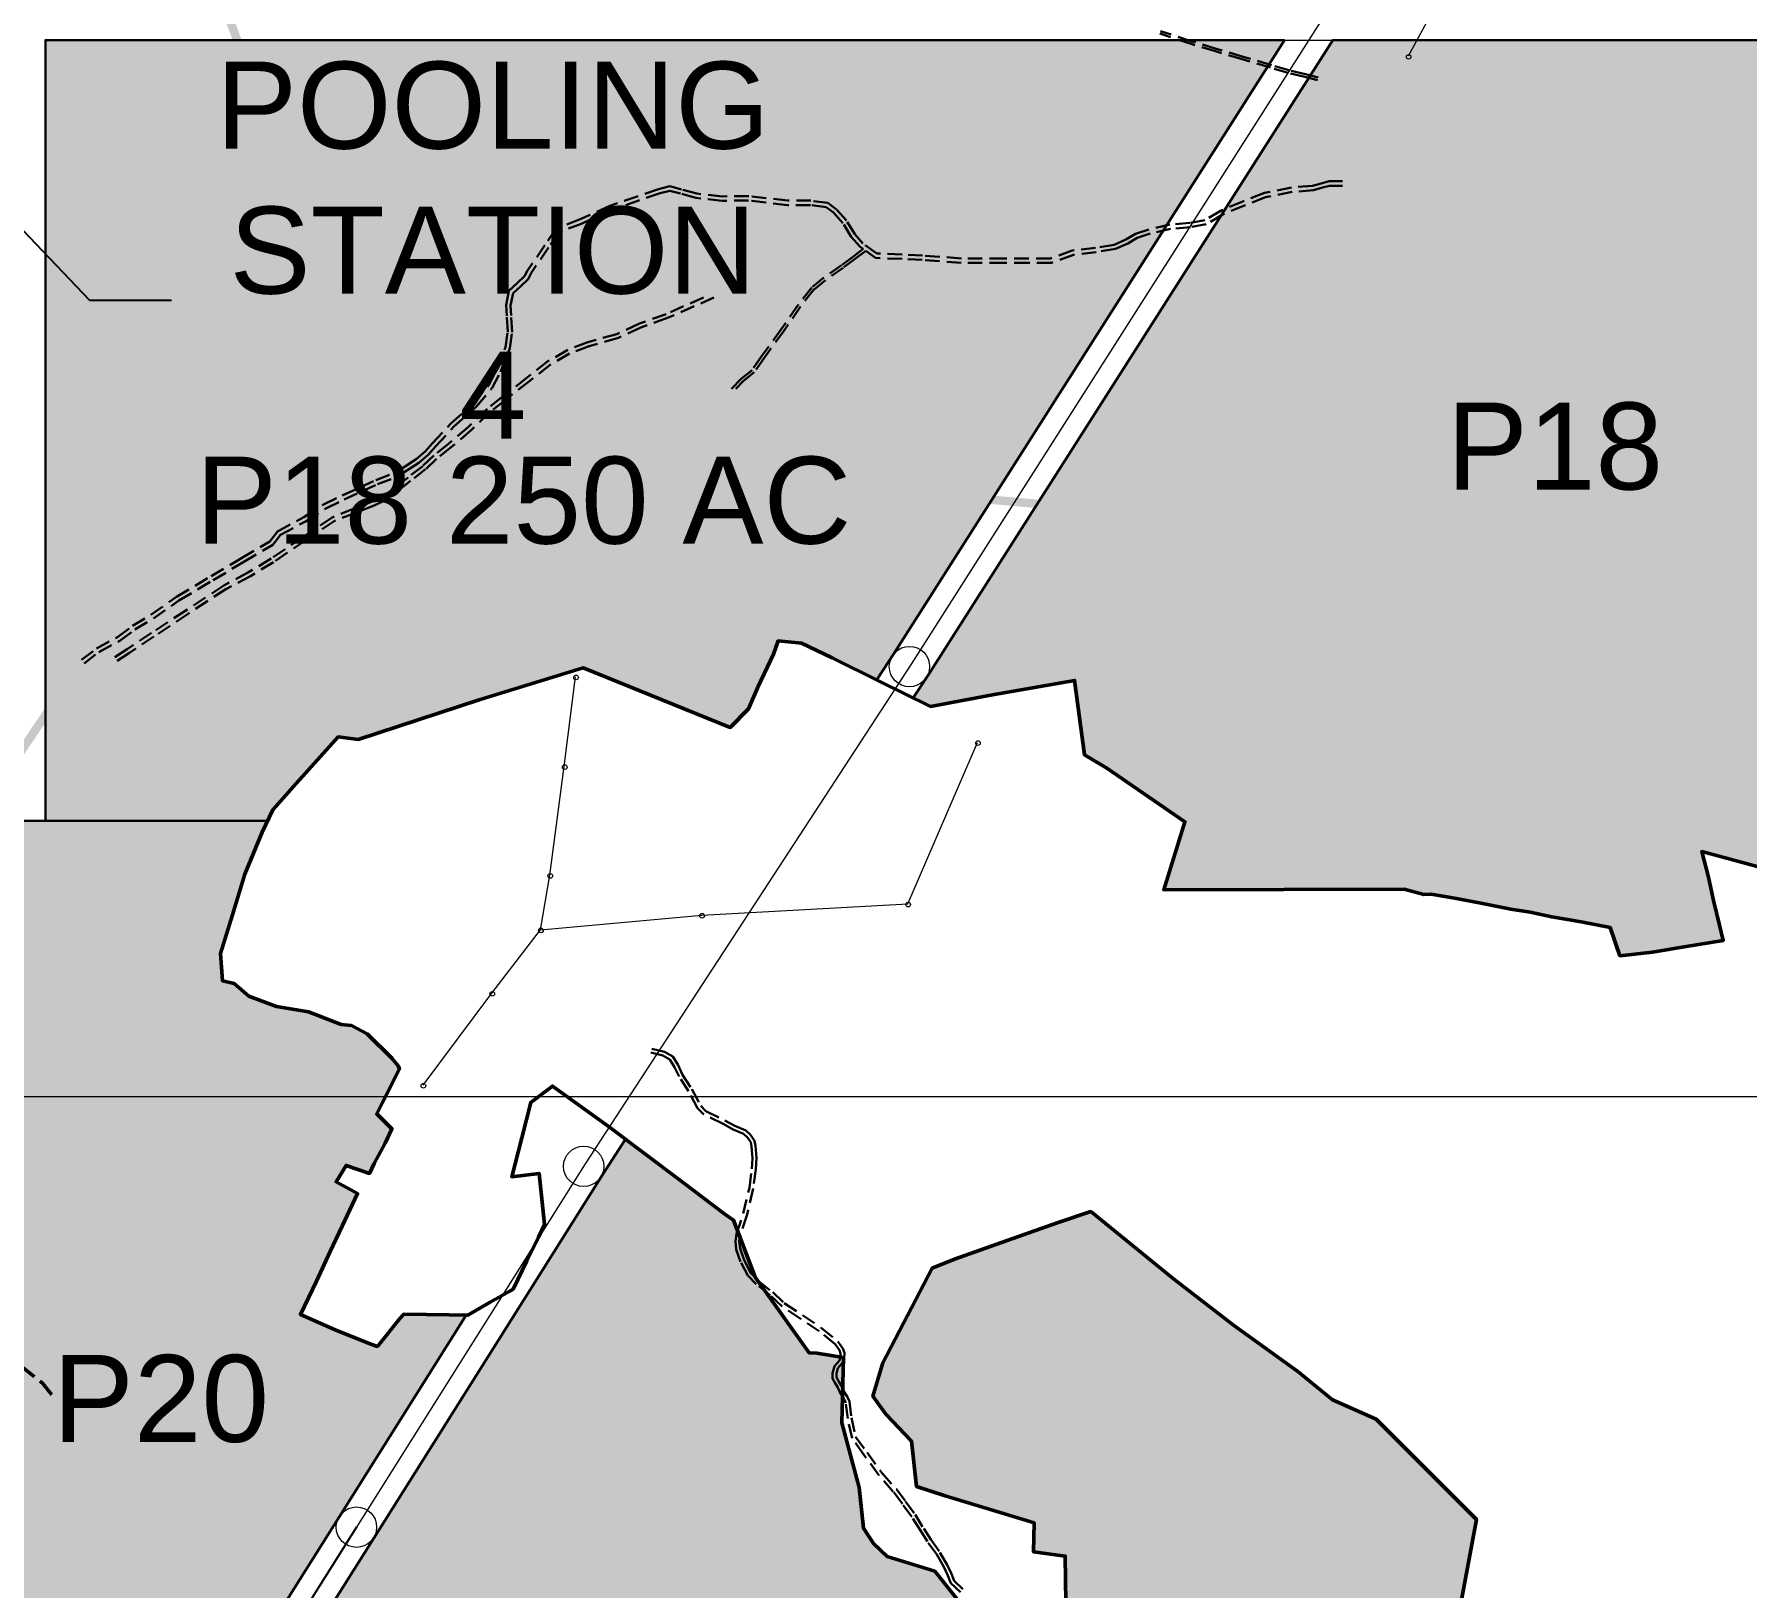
# Model space of a CAD drawing. Header units: feet. Extents: x 199174 to 214517, y 1645895 to 1656921.
# Drawn here: x 206562 to 208038, y 1650076 to 1651416 of the extents above; entities that cross this region are included whole.
import ezdxf

# ---------------------------------------------------------------- set-up
doc = ezdxf.new("R2010")
doc.units = ezdxf.units.FT
doc.header["$MEASUREMENT"] = 0
doc.linetypes.add('DASHED2', pattern=[0.375, 0.25, -0.125])
doc.linetypes.add('PHANTOM2', pattern=[1.25, 0.625, -0.125, 0.125, -0.125, 0.125, -0.125])
for name, color, linetype, lineweight in [('11 KV POWER LINE', 254, 'Continuous', 9), ('EP', 254, 'Continuous', 9), ('Main boundry', 1, 'Continuous', 50), ('PLOT BOUNDARY', 1, 'Continuous', 50), ("PLOT NO'S", 1, 'Continuous', 9)]:
    doc.layers.add(name, color=color, linetype=linetype, lineweight=lineweight)
for name, color, linetype in [('220 KV POWER LINE', 150, 'Continuous'), ('CART TRACK', 30, 'Continuous'), ('GRID', 7, 'Continuous'), ('ROAD', 7, 'Continuous'), ('VILLAGE BOUNDARY', 6, 'Continuous')]:
    doc.layers.add(name, color=color, linetype=linetype)
doc.layers.add('Plot 16 to 20', color=7, linetype='Continuous', true_color=0xffcce6)
doc.styles.get("Standard").update_dxf_attribs({"font": 'arial.ttf'})
doc.linetypes.add('ZIGZAG', pattern='A,0.0001,-0.2,[131,ltypeshp.shx,S=0.2,R=0,X=-0.2,Y=0],-0.4,[131,ltypeshp.shx,S=0.2,R=180,X=0.2,Y=0],-0.2', length=0.8001)
doc.dimstyles.get("Standard").update_dxf_attribs({"dimtxt": 0.18, "dimasz": 0.18, "dimexe": 0.18, "dimexo": 0.0625, "dimgap": 0.09, "dimtad": 0, "dimtih": 1, "dimtoh": 1, "dimdec": 4, "dimzin": 0, "dimdsep": 46, "dimtxsty": 'Standard', "dimcen": 0.09, "dimadec": 0, "dimazin": 0, "dimtfac": 1, "dimtdec": 4, "dimtofl": 0, "dimtmove": 0, "dimatfit": 3, "dimfxl": 1, "dimtolj": 1, "dimtzin": 0, "dimarcsym": 0})

# ---------------------------------------------------------------- blocks, each defined once
blk = doc.blocks.new('road')
at = {"layer": 'ROAD', "lineweight": 9}
for p, q in [((926, -1168.6), (926, -495.1)), ((926, -495.1), (2035.6, -495.1)), ((2035.6, -495.1), (2509.9, -495.1)), ((901, -1168.6), (926, -1168.6))]:
    blk.add_line(p, q, dxfattribs=at)

msp = doc.modelspace()

# ---------------------------------------------------------------- hatches: boundary and pattern name
at = {"layer": 'Plot 16 to 20'}
h = msp.add_hatch(color=256, dxfattribs=at)
h.dxf.hatch_style = 1
h.paths.add_polyline_path([(207640.1, 1651410.9), (207301.7, 1651410.9), (206609.6, 1651410.9), (206571.9, 1651410.9), (206571.9, 1650737.5), (206763.4, 1650737.5), (206767.9, 1650747), (206785.7, 1650767.2), (206824.2, 1650809.9), (206841.4, 1650807.8), (206945.9, 1650841.8), (207035.5, 1650869.4), (207162.3, 1650818.2), (207178, 1650834.3), (207186.1, 1650852.9), (207199.6, 1650881.3), (207203.5, 1650892.7), (207223.7, 1650890.9), (207250, 1650878.1), (207288.3, 1650859), (207303.4, 1650882.3)])
h.paths.add_polyline_path([(208155.8, 1651410.9), (207681.6, 1651410.9), (207332.9, 1650863.3), (207320, 1650843.6), (207334.9, 1650836.3), (207388.3, 1650846.2), (207459, 1650858.7), (207467.7, 1650794.5), (207486.7, 1650783), (207554.2, 1650736.8), (207535.9, 1650678.1), (207743, 1650678.6), (207760.1, 1650674.1), (207766.4, 1650674.4), (207786.6, 1650670.9), (207807.8, 1650667), (207835, 1650661.3), (207851.8, 1650658.8), (207870.3, 1650654.7), (207895.8, 1650650.6), (207920.8, 1650645.5), (207929.1, 1650621.2), (207957.3, 1650624.3), (207986.2, 1650629.2), (208018.1, 1650634.5), (208015, 1650647.5), (208009.8, 1650669), (208005.5, 1650689.1), (207999.7, 1650711.1), (208068.6, 1650692.4), (208069.5, 1650676.1), (208072.5, 1650621.5), (208108.2, 1650619.3), (208126.2, 1650618.1), (208124.5, 1650606.9), (208141.2, 1650600.5), (208155.8, 1650595.2)])
h = msp.add_hatch(color=256, dxfattribs=at)
h.dxf.hatch_style = 1
h.paths.add_polyline_path([(207782.6, 1650011.8), (207805.4, 1650135.1), (207719, 1650221.5), (207681.3, 1650238.4), (207651.6, 1650262.6), (207595.9, 1650302.6), (207544.2, 1650342.5), (207473, 1650400.7), (207445, 1650391.3), (207400.8, 1650375.8), (207355.5, 1650359.7), (207336.3, 1650351.9), (207293.8, 1650270.1), (207285.2, 1650241.5), (207296.3, 1650226), (207318.6, 1650202.6), (207322.7, 1650163.7), (207347.6, 1650155.5), (207424.2, 1650132.3), (207423.7, 1650107.1), (207451, 1650103.5), (207451.9, 1650043.6), (207473.2, 1650028.7), (207459.4, 1649994.2), (207562.9, 1649850.7), (207640.2, 1649820.6), (207707.4, 1649839.1), (207743.2, 1649870.6), (207762.2, 1649938.9)])
h.paths.add_polyline_path([(207419.8, 1649989), (207400.8, 1650012.5), (207338.5, 1650090.6), (207297.6, 1650103.3), (207285.6, 1650114.4), (207277.1, 1650127.5), (207273.4, 1650162.6), (207258.4, 1650218.6), (207259.9, 1650274.7), (207236.8, 1650278.4), (207230.3, 1650278.7), (207190.8, 1650333.9), (207183.8, 1650344.2), (207165.1, 1650393.1), (207157.6, 1650398.3), (207120.7, 1650426.2), (207072, 1650463), (207052.1, 1650432.4), (206854.9, 1650119.1), (206568, 1649663.4), (206655.9, 1649627.1), (206701.4, 1649616.5), (206741, 1649613.7), (206768.1, 1649615), (206797.4, 1649609.7), (206817.8, 1649608.2), (206831.8, 1649604.7), (206879.5, 1649598.7), (206908.7, 1649592.7), (206925.7, 1649587), (206936, 1649584.5), (206937.7, 1649585.2), (206981.2, 1649582.6), (207041.3, 1649574.3), (207087.9, 1649561.7), (207135.5, 1649544.2), (207156.8, 1649530.8), (207337.8, 1649484.1), (207413.2, 1649449.7), (207477.3, 1649383.1), (207492.3, 1649369.6), (207544.7, 1649324.8), (207678.5, 1649554.1), (207665.9, 1649611.1), (207639.9, 1649664.9), (207616.1, 1649711.2), (207570.3, 1649793.9), (207558.2, 1649848.6), (207457.2, 1649988.7), (207454.3, 1649981.3)])
h.paths.add_polyline_path([(206934.5, 1650311.3), (206919.9, 1650311.5), (206881, 1650312.3), (206877.4, 1650308.3), (206858.1, 1650284.3), (206852.3, 1650286.4), (206821.8, 1650298.6), (206791.8, 1650311.9), (206805.5, 1650340.6), (206817.3, 1650366.1), (206827.7, 1650388), (206841, 1650416.2), (206822.5, 1650426.3), (206831.1, 1650440.4), (206851.4, 1650433.6), (206855.4, 1650442), (206864.8, 1650459.6), (206870.6, 1650472.1), (206857.6, 1650484.8), (206862.7, 1650495.3), (206877, 1650523.6), (206876.1, 1650526.4), (206870.6, 1650532.8), (206849.3, 1650553.8), (206835.7, 1650561), (206826.8, 1650562), (206798.6, 1650572.9), (206771, 1650577.5), (206747.4, 1650586.5), (206734.6, 1650597.4), (206724.7, 1650599.5), (206722.8, 1650623.2), (206733.1, 1650656.6), (206743.7, 1650691.6), (206758.9, 1650727.9), (206763.4, 1650737.5), (206522.9, 1650737.5), (206522.9, 1649674.2), (206531.5, 1649671.1), (206825.3, 1650137.8)])

# ---------------------------------------------------------------- linework, layer by layer
at = {"layer": '11 KV POWER LINE', "linetype": 'ZIGZAG', "ltscale": 15}
for points, elevation in [([(207832.8, 1651555.6), (207746.6, 1651397)], 240.1), ([(206998.6, 1650643.7), (207006.8, 1650690.7), (207019.2, 1650784.5), (207028.9, 1650861.9)], 241), ([(206897.4, 1650509.7), (206956.7, 1650589.1), (206998.6, 1650643.7), (207137.7, 1650656.3), (207315.2, 1650666.1), (207375.5, 1650805.2)], 244.3)]:
    msp.add_lwpolyline(points, dxfattribs=dict(at, elevation=elevation))
at = {"layer": '220 KV POWER LINE', "linetype": 'Continuous', "lineweight": 9, "ltscale": 50}
msp.add_lwpolyline([(208777.6, 1652739.5), (208536.4, 1652879), (208530.2, 1652762.5), (208324.2, 1652449.2), (208113.8, 1652118.3), (207941.5, 1651856), (207685.5, 1651449.6), (207318.1, 1650872.8), (207037.3, 1650441.8), (206840.1, 1650128.4)], dxfattribs=at)
at = {"layer": '220 KV POWER LINE', "linetype": 'Continuous', "ltscale": 50}
msp.add_lwpolyline([(206840.1, 1650128.4), (206714.7, 1649929.2)], dxfattribs=at)
at = {"layer": '220 KV POWER LINE', "linetype": 'ZIGZAG', "lineweight": 9, "ltscale": 30}
for centre in [(207316.7, 1650870.6, 267.7), (207035.9, 1650439.6, 268.5), (206840, 1650128.5, 251.4)]:
    msp.add_circle(centre, 17.4, dxfattribs=at)
at = {"layer": 'CART TRACK', "linetype": 'DASHED2', "lineweight": 30, "ltscale": 50}
for points in [[(207668.4, 1651376.3), (207657.4, 1651379.2), (207643, 1651382.6), (207628, 1651387.1), (207603.6, 1651394.3), (207580.6, 1651401.2), (207559.5, 1651407.5), (207532.4, 1651416.4)], [(207668.9, 1651378.5), (207658, 1651381.5), (207643.6, 1651384.8), (207628.7, 1651389.3), (207604.3, 1651396.5), (207581.2, 1651403.4), (207560.2, 1651409.7), (207533.1, 1651418.6)], [(207689.9, 1651289.1), (207678.4, 1651289.2), (207671.6, 1651287.3), (207664.2, 1651285.2), (207646, 1651283.7), (207622.6, 1651279), (207604.1, 1651271.8), (207585.4, 1651264), (207571.2, 1651255.6), (207558.4, 1651253.3), (207541.2, 1651251.8), (207523.1, 1651247.6), (207511.5, 1651243.7), (207503.1, 1651238.9), (207493.2, 1651234.4), (207477.2, 1651231.8), (207457.1, 1651229.5), (207438.4, 1651222.6), (207419.5, 1651222.6), (207398.2, 1651222.6), (207361.5, 1651222.6), (207328, 1651225.1), (207310.4, 1651225.9), (207288.7, 1651226.9), (207276.6, 1651235.5), (207269.7, 1651243.5), (207262.4, 1651255.3), (207253.8, 1651264.9), (207246.4, 1651270.4), (207231.7, 1651272.4), (207211.9, 1651272.4), (207178.2, 1651276.4), (207155.6, 1651276.1), (207133.3, 1651278.5), (207120.3, 1651282.1), (207110.1, 1651285), (207100.5, 1651282.4), (207058.5, 1651268), (207033, 1651256.4), (207016.2, 1651249.8), (207011.8, 1651248.1), (207002.5, 1651234), (206987.6, 1651212.3)], [(207689.9, 1651285.3), (207678.9, 1651285.3), (207672.6, 1651283.6), (207664.9, 1651281.4), (207646.5, 1651279.9), (207623.7, 1651275.4), (207605.5, 1651268.3), (207587.1, 1651260.6), (207572.5, 1651252), (207558.9, 1651249.5), (207541.8, 1651248), (207524.1, 1651244), (207513.1, 1651240.2), (207504.9, 1651235.5), (207494.3, 1651230.7), (207477.7, 1651228), (207458, 1651225.8), (207439.1, 1651218.8), (207419.5, 1651218.8), (207398.2, 1651218.8), (207361.3, 1651218.8), (207327.7, 1651221.3), (207310.3, 1651222.1), (207287.4, 1651223.1), (207279.1, 1651229.1)], [(207276.8, 1651230.7), (207274.1, 1651232.6), (207266.6, 1651241.2), (207259.3, 1651253.1), (207251.2, 1651262.1), (207245, 1651266.7), (207231.4, 1651268.6), (207211.7, 1651268.6), (207178, 1651272.6), (207155.4, 1651272.3), (207132.6, 1651274.7), (207119.3, 1651278.5), (207110.1, 1651281), (207101.7, 1651278.8), (207059.9, 1651264.4), (207034.5, 1651252.8), (207017.6, 1651246.3), (207014.3, 1651245), (207005.7, 1651231.9), (206990.8, 1651210.3)], [(207276.8, 1651230.7), (207268.7, 1651224.6), (207258.2, 1651216.8), (207242.7, 1651205.9), (207232.5, 1651197.5), (207220.8, 1651182.6), (207206.5, 1651161.9), (207189.6, 1651138.5), (207181, 1651126.3), (207171.7, 1651118.7), (207163.4, 1651110.1)], [(207279.1, 1651229.1), (207270.2, 1651222.6), (207259.7, 1651214.6), (207244.3, 1651203.8), (207234.4, 1651195.7), (207222.9, 1651181.1), (207208.6, 1651160.4), (207191.7, 1651137), (207182.9, 1651124.5), (207173.4, 1651116.8), (207167, 1651110.1)], [(206603, 1650876.4), (206615.9, 1650886.2), (206634.1, 1650896), (206646.9, 1650905.7), (206662.9, 1650915.2), (206684.9, 1650930.8), (206714.7, 1650948.5), (206740.9, 1650964.1), (206765.3, 1650978.5), (206772, 1650987.1), (206794.8, 1650999.4), (206811.7, 1651010.3), (206827.7, 1651018.2), (206843.5, 1651025.4), (206856.8, 1651031.5), (206872.8, 1651037.5), (206882.2, 1651043.5), (206891.4, 1651049.5), (206899.2, 1651056), (206905.7, 1651063.3), (206921.4, 1651080.3), (206940.8, 1651097.6), (206953.9, 1651113.1), (206960.7, 1651126.3), (206968.6, 1651146.1), (206970.4, 1651159.3), (206969.6, 1651173.1), (206969.1, 1651182.3), (206971.5, 1651194.5), (206978.6, 1651201.2), (206984.9, 1651207.2), (206987.6, 1651212.3)], [(206605.3, 1650873.3), (206618, 1650883), (206636.1, 1650892.8), (206649, 1650902.5), (206665, 1650912), (206687, 1650927.6), (206716.6, 1650945.2), (206742.9, 1650960.8), (206767.9, 1650975.6), (206774.5, 1650984.2), (206796.8, 1650996.1), (206813.6, 1651006.9), (206829.4, 1651014.7), (206845.1, 1651021.9), (206858.2, 1651027.9), (206874.5, 1651034), (206884.2, 1651040.3), (206893.7, 1651046.4), (206901.8, 1651053.2), (206908.6, 1651060.8), (206924, 1651077.6), (206943.6, 1651094.9), (206957, 1651110.9), (206964.2, 1651124.7), (206972.3, 1651145.1), (206974.3, 1651159.1), (206973.4, 1651173.3), (206972.9, 1651182), (206975, 1651192.6), (206981.3, 1651198.4), (206988, 1651204.8), (206990.8, 1651210.3)], [(207139.2, 1651188.9), (207106.9, 1651174.6), (207083.9, 1651166.4), (207064.6, 1651157.4), (207039.6, 1651150.5), (207022.3, 1651143.8), (207005.1, 1651133.9), (206987.2, 1651119.9), (206965.3, 1651102.8), (206952.6, 1651092.8), (206936.6, 1651077.4), (206919.4, 1651062.6), (206906.6, 1651052.6), (206897.2, 1651043.5), (206884.5, 1651033.7), (206862.7, 1651016.9), (206851.6, 1651012), (206838.2, 1651006.8), (206819, 1650999.3), (206794.2, 1650982.4), (206766.6, 1650963.8), (206747, 1650951.9), (206725.7, 1650940.6), (206693.1, 1650919.1), (206663.5, 1650899.6), (206642.3, 1650885.7), (206631.6, 1650878.6)], [(207148.2, 1651188.9), (207108.2, 1651171.2), (207085.3, 1651163), (207065.9, 1651154), (207040.7, 1651147), (207023.8, 1651140.5), (207007.1, 1651130.8), (206989.4, 1651117), (206967.6, 1651099.9), (206955, 1651090), (206939.1, 1651074.7), (206921.8, 1651059.8), (206909, 1651049.8), (206899.6, 1651040.7), (206886.7, 1651030.8), (206864.6, 1651013.7), (206853.1, 1651008.6), (206839.5, 1651003.3), (206820.7, 1650996), (206796.2, 1650979.4), (206768.6, 1650960.7), (206748.8, 1650948.7), (206727.5, 1650937.5), (206695.1, 1650916.1), (206665.5, 1650896.6), (206644.3, 1650882.6), (206633.6, 1650875.5)], [(207360.6, 1650072.5), (207352.5, 1650080.2), (207349.8, 1650086.9), (207346.2, 1650094.4), (207340.2, 1650104.9), (207332.2, 1650116), (207326.2, 1650125.5), (207318.7, 1650137.5), (207310.6, 1650148.6), (207302.8, 1650159.1), (207290.4, 1650173.2), (207277.5, 1650191), (207267.2, 1650205.1), (207263.5, 1650222.3), (207261.8, 1650235.8), (207260, 1650239.5), (207256.4, 1650245.5), (207255.1, 1650248.9), (207252.7, 1650252.7), (207250.4, 1650256.8), (207250.5, 1650261.3), (207252, 1650267.2), (207254.3, 1650269.8), (207256.4, 1650272.3), (207257, 1650274.3), (207257.2, 1650278.3), (207256.3, 1650281.1), (207252.6, 1650286.4), (207238.9, 1650297.5), (207222.5, 1650308.4), (207206.7, 1650319), (207196.6, 1650328.5), (207184.5, 1650338.1), (207177.4, 1650345.5), (207171.2, 1650357.3), (207167.4, 1650368), (207166.7, 1650375.2), (207167.7, 1650381.5), (207173.5, 1650398.9), (207178.7, 1650421), (207180.9, 1650437.5), (207181.5, 1650446.8), (207180.6, 1650456.8), (207179.9, 1650460.4), (207177.2, 1650464.5), (207173.8, 1650467.7), (207164.8, 1650471.5), (207156.2, 1650476.2), (207139.1, 1650484.6), (207134.1, 1650489.8), (207126.3, 1650504.4), (207118.3, 1650517), (207114.3, 1650525.3), (207110.3, 1650531.8), (207104.2, 1650535.3), (207093.8, 1650537.7)], [(207094.6, 1650541), (207105.5, 1650538.4), (207112.7, 1650534.3), (207117.2, 1650526.9), (207121.2, 1650518.6), (207129.1, 1650506.1), (207136.9, 1650491.8), (207141.1, 1650487.3), (207157.7, 1650479.2), (207166.2, 1650474.5), (207175.6, 1650470.5), (207179.7, 1650466.7), (207183, 1650461.7), (207183.9, 1650457.3), (207184.8, 1650446.9), (207184.3, 1650437.2), (207181.9, 1650420.4), (207176.7, 1650398), (207171, 1650380.7), (207170, 1650375.1), (207170.7, 1650368.8), (207174.2, 1650358.6), (207180.1, 1650347.4), (207186.7, 1650340.6), (207198.8, 1650331), (207208.8, 1650321.6), (207224.4, 1650311.2), (207240.9, 1650300.2), (207255.1, 1650288.6), (207259.3, 1650282.6), (207260.6, 1650278.7), (207260.3, 1650273.7), (207259.4, 1650270.7), (207256.8, 1650267.6), (207255.1, 1650265.6), (207253.8, 1650260.9), (207253.7, 1650257.7), (207255.5, 1650254.4), (207258.1, 1650250.4), (207259.4, 1650246.9), (207262.9, 1650241.1), (207265, 1650236.8), (207266.8, 1650222.9), (207270.3, 1650206.5), (207280.2, 1650192.9), (207293, 1650175.3), (207305.4, 1650161.2), (207313.3, 1650150.6), (207321.5, 1650139.4), (207329, 1650127.3), (207335, 1650117.8), (207343, 1650106.7), (207349.1, 1650096), (207352.9, 1650088.2), (207355.3, 1650082.1), (207362.7, 1650075.1)], [(206552.1, 1650265.6), (206569, 1650252), (206577.8, 1650240.9)], [(206553, 1650266.6), (206570, 1650253), (206579, 1650241.8)]]:
    msp.add_lwpolyline(points, dxfattribs=at)
at = {"layer": 'EP', "linetype": 'Continuous'}
for centre in [(207747, 1651396.4, 243.2), (207029.3, 1650861.3, 244.2), (207375.8, 1650804.6, 247.4), (207019.6, 1650783.9, 244.2), (207007.1, 1650690.1, 244.2), (207315.6, 1650665.4, 247.4), (207138, 1650655.7, 247.4), (206999, 1650643.1, 244.2), (206957.1, 1650588.4, 247.4), (206897.7, 1650509.1, 247.4)]:
    msp.add_circle(centre, 2, dxfattribs=at)
at = {"layer": 'GRID', "color": 254, "lineweight": 0}
msp.add_line((199594.7, 1650500), (211153, 1650500), dxfattribs=at)
at = {"layer": 'Main boundry', "lineweight": 50, "flags": 128}
for points in [[(207400.8, 1650012.5), (207338.5, 1650090.6), (207297.6, 1650103.3), (207285.6, 1650114.4), (207277.1, 1650127.5), (207273.4, 1650162.6), (207258.4, 1650218.6), (207259.9, 1650274.7), (207236.8, 1650278.4), (207230.3, 1650278.7), (207190.8, 1650333.9), (207183.8, 1650344.2), (207183.8, 1650344.2), (207165.1, 1650393.1), (207157.6, 1650398.3), (207120.7, 1650426.2), (207056.9, 1650474.4), (207009, 1650508.9), (206990.3, 1650494.8), (206982.5, 1650464.2), (206973.9, 1650430.7), (206997.4, 1650433.5), (207002.2, 1650389.4), (206997, 1650378.5), (206987, 1650358.3), (206975, 1650333.8), (206971.8, 1650331.7), (206955.2, 1650322.4), (206936.1, 1650311.3), (206919.9, 1650311.5), (206881, 1650312.3), (206877.4, 1650308.3), (206858.1, 1650284.3), (206852.3, 1650286.4), (206821.8, 1650298.6), (206791.8, 1650311.9), (206805.5, 1650340.6), (206817.3, 1650366.1), (206827.7, 1650388), (206841, 1650416.2), (206822.5, 1650426.3), (206831.1, 1650440.4), (206851.4, 1650433.6), (206855.4, 1650442), (206864.8, 1650459.6), (206870.6, 1650472.1), (206857.6, 1650484.8), (206862.7, 1650495.3), (206877, 1650523.6), (206876.1, 1650526.4), (206870.6, 1650532.8), (206849.3, 1650553.8), (206835.7, 1650561), (206826.8, 1650562), (206798.6, 1650572.9), (206771, 1650577.5), (206747.4, 1650586.5), (206734.6, 1650597.4), (206724.7, 1650599.5), (206722.8, 1650623.2), (206733.1, 1650656.6), (206743.7, 1650691.6), (206758.9, 1650727.9), (206767.9, 1650747), (206785.7, 1650767.2), (206824.2, 1650809.9), (206841.4, 1650807.8), (206945.9, 1650841.8), (206945.9, 1650841.8), (206945.9, 1650841.8), (206945.9, 1650841.8), (207035.5, 1650869.4), (207035.5, 1650869.4), (207162.3, 1650818.2), (207178, 1650834.3), (207186.1, 1650852.9), (207199.6, 1650881.3), (207203.5, 1650892.7), (207223.7, 1650890.9), (207250, 1650878.1), (207291.1, 1650857.6), (207334.9, 1650836.3), (207388.3, 1650846.2), (207459, 1650858.7), (207467.7, 1650794.5), (207486.7, 1650783), (207554.2, 1650736.8), (207535.9, 1650678.1), (207743, 1650678.6), (207760.1, 1650674.1), (207766.4, 1650674.4), (207786.6, 1650670.9), (207807.8, 1650667), (207835, 1650661.3), (207851.8, 1650658.8), (207870.3, 1650654.7), (207895.8, 1650650.6), (207920.8, 1650645.5), (207929.1, 1650621.2), (207957.3, 1650624.3), (207986.2, 1650629.2), (208018.1, 1650634.5), (208015, 1650647.5), (208009.8, 1650669), (208005.5, 1650689.1), (207999.7, 1650711.1), (208068.6, 1650692.4)], [(207782.6, 1650011.8), (207805.4, 1650135.1), (207719, 1650221.5), (207681.3, 1650238.4), (207651.6, 1650262.6), (207595.9, 1650302.6), (207544.2, 1650342.5), (207473, 1650400.7), (207445, 1650391.3), (207400.8, 1650375.8), (207355.5, 1650359.7), (207336.3, 1650351.9), (207293.8, 1650270.1), (207285.2, 1650241.5), (207296.3, 1650226), (207318.6, 1650202.6), (207322.7, 1650163.7), (207347.6, 1650155.5), (207424.2, 1650132.3), (207423.7, 1650107.1), (207451, 1650103.5), (207451.9, 1650043.6)]]:
    msp.add_lwpolyline(points, dxfattribs=at)
at = {"layer": 'PLOT BOUNDARY', "lineweight": 30, "flags": 128}
msp.add_lwpolyline([(207640.1, 1651410.9), (207301.7, 1651410.9), (206609.6, 1651410.9), (206571.9, 1651410.9), (206571.9, 1650737.5), (206763.4, 1650737.5), (206767.9, 1650747), (206785.7, 1650767.2), (206824.2, 1650809.9), (206841.4, 1650807.8), (206945.9, 1650841.8), (207035.5, 1650869.4), (207162.3, 1650818.2), (207178, 1650834.3), (207186.1, 1650852.9), (207199.6, 1650881.3), (207203.5, 1650892.7), (207223.7, 1650890.9), (207250, 1650878.1), (207288.3, 1650859), (207303.4, 1650882.3)], close=True, dxfattribs=at)
for points in [[(208155.8, 1651410.9), (207681.6, 1651410.9), (207332.9, 1650863.3), (207320, 1650843.6), (207334.9, 1650836.3), (207388.3, 1650846.2), (207459, 1650858.7), (207467.7, 1650794.5), (207486.7, 1650783), (207554.2, 1650736.8), (207535.9, 1650678.1), (207743, 1650678.6), (207760.1, 1650674.1), (207766.4, 1650674.4), (207786.6, 1650670.9), (207807.8, 1650667), (207835, 1650661.3), (207851.8, 1650658.8), (207870.3, 1650654.7), (207895.8, 1650650.6), (207920.8, 1650645.5), (207929.1, 1650621.2), (207957.3, 1650624.3), (207986.2, 1650629.2), (208018.1, 1650634.5), (208015, 1650647.5), (208009.8, 1650669), (208005.5, 1650689.1), (207999.7, 1650711.1), (208068.6, 1650692.4)], [(206531.5, 1649671.1), (206825.3, 1650137.8), (206934.5, 1650311.3), (206919.9, 1650311.5), (206881, 1650312.3), (206877.4, 1650308.3), (206858.1, 1650284.3), (206852.3, 1650286.4), (206821.8, 1650298.6), (206791.8, 1650311.9), (206805.5, 1650340.6), (206817.3, 1650366.1), (206827.7, 1650388), (206841, 1650416.2), (206822.5, 1650426.3), (206831.1, 1650440.4), (206851.4, 1650433.6), (206855.4, 1650442), (206864.8, 1650459.6), (206870.6, 1650472.1), (206857.6, 1650484.8), (206862.7, 1650495.3), (206877, 1650523.6), (206876.1, 1650526.4), (206870.6, 1650532.8), (206849.3, 1650553.8), (206835.7, 1650561), (206826.8, 1650562), (206798.6, 1650572.9), (206771, 1650577.5), (206747.4, 1650586.5), (206734.6, 1650597.4), (206724.7, 1650599.5), (206722.8, 1650623.2), (206733.1, 1650656.6), (206743.7, 1650691.6), (206758.9, 1650727.9), (206763.4, 1650737.5), (206522.9, 1650737.5)], [(207400.8, 1650012.5), (207338.5, 1650090.6), (207297.6, 1650103.3), (207285.6, 1650114.4), (207277.1, 1650127.5), (207273.4, 1650162.6), (207258.4, 1650218.6), (207259.9, 1650274.7), (207236.8, 1650278.4), (207230.3, 1650278.7), (207190.8, 1650333.9), (207183.8, 1650344.2), (207165.1, 1650393.1), (207157.6, 1650398.3), (207120.7, 1650426.2), (207072, 1650463), (207052.1, 1650432.4), (206854.9, 1650119.1), (206565.2, 1649658.9)], [(207782.6, 1650011.8), (207805.4, 1650135.1), (207719, 1650221.5), (207681.3, 1650238.4), (207651.6, 1650262.6), (207595.9, 1650302.6), (207544.2, 1650342.5), (207473, 1650400.7), (207445, 1650391.3), (207400.8, 1650375.8), (207355.5, 1650359.7), (207336.3, 1650351.9), (207293.8, 1650270.1), (207285.2, 1650241.5), (207296.3, 1650226), (207318.6, 1650202.6), (207322.7, 1650163.7), (207347.6, 1650155.5), (207424.2, 1650132.3), (207423.7, 1650107.1), (207451, 1650103.5), (207451.9, 1650043.6)], [(207782.6, 1650011.8), (207805.4, 1650135.1), (207719, 1650221.5), (207681.3, 1650238.4), (207651.6, 1650262.6), (207595.9, 1650302.6), (207544.2, 1650342.5), (207473, 1650400.7), (207445, 1650391.3), (207400.8, 1650375.8), (207355.5, 1650359.7), (207336.3, 1650351.9), (207293.8, 1650270.1), (207285.2, 1650241.5), (207296.3, 1650226), (207318.6, 1650202.6), (207322.7, 1650163.7), (207347.6, 1650155.5), (207424.2, 1650132.3), (207423.7, 1650107.1), (207451, 1650103.5), (207451.9, 1650043.6)]]:
    msp.add_lwpolyline(points, dxfattribs=at)
at = {"layer": 'VILLAGE BOUNDARY', "linetype": 'PHANTOM2', "ltscale": 50, "const_width": 7.32}
for points in [[(206678.5, 1650982.7), (206792.6, 1651198.9), (206781, 1651293.9), (206733.9, 1651419.9), (206726.9, 1651438.6), (206669.2, 1651551), (206621, 1651647.7), (206532.9, 1651778.1), (206509.8, 1651815.7), (206485.9, 1651868.4), (206476.4, 1651919.2), (206423, 1651962.3), (206325.7, 1652040.8), (206242.4, 1652107.1), (206063.8, 1652249.7), (206011.6, 1652288.9), (206002.5, 1652361.8), (205986.1, 1652493.2), (205951.9, 1652548.6), (205889.4, 1652653), (205817.3, 1652768.8)], [(208147.8, 1650805.8), (207742.6, 1650925.5), (207484.1, 1651005.8), (207321.3, 1651020.4), (207142.6, 1651035.4), (207030.9, 1651026.4), (206843.9, 1651009.2), (206756.1, 1650978.2), (206678.5, 1650982.7), (206654.4, 1650951.3), (206624.2, 1650906.6), (206624.2, 1650906.6), (206530, 1650766.4), (206453.4, 1650651.9), (206418.9, 1650600.8), (206326.8, 1650463.7), (206244.7, 1650324.5), (206054.8, 1649985.4)]]:
    msp.add_lwpolyline(points, dxfattribs=at)

# ---------------------------------------------------------------- block references
at = {"layer": 'ROAD', "lineweight": 9}
msp.add_blockref('road', (205645.9, 1651906), dxfattribs=at)

# ---------------------------------------------------------------- texts
at = {"layer": "PLOT NO'S", "linetype": 'ByBlock', "lineweight": 50}
for s, p in [('P18', (207779.9, 1651023.3, -896)), ('P18 250 AC', (206701.6, 1650976.6, -896)), ('P20', (206578.3, 1650202, -896))]:
    msp.add_text(s, height=75, dxfattribs=at).set_placement(p)
at = {"layer": "PLOT NO'S", "color": 1, "linetype": 'Continuous', "insert": (206957.6, 1651229.7, 0), "char_height": 75, "width": 0.967, "attachment_point": 5}
msp.add_mtext('\\A1;POOLING \\PSTATION 4', dxfattribs=at)

# ---------------------------------------------------------------- leaders
msp.add_leader([(206464.7, 1651339, 474.1), (206609.9, 1651186.6, 474.1), (206680.5, 1651186.6, 474.1)], dimstyle='Standard', override={"dimasz": 100})

doc.saveas('drawing.dxf')
